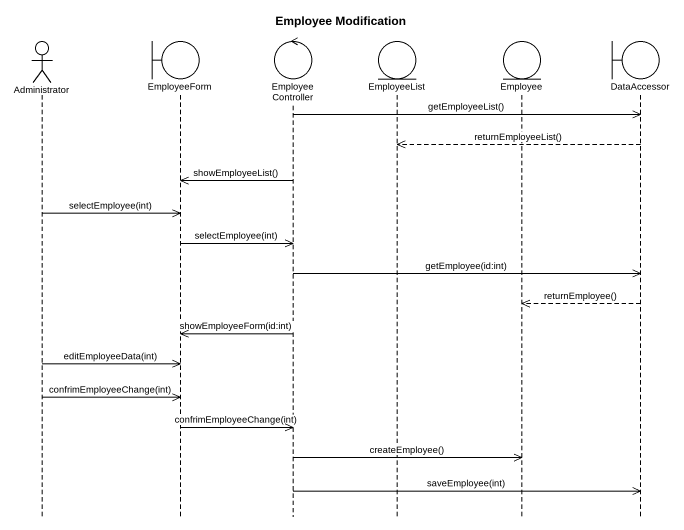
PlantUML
@startuml
title Employee Modification
hide footbox
actor Administrator
boundary EmployeeForm
control EmployeeController
entity EmployeeList
entity Employee
boundary DataAccessor

EmployeeController ->> DataAccessor : getEmployeeList()
DataAccessor -->> EmployeeList : returnEmployeeList()
EmployeeController ->> EmployeeForm : showEmployeeList()
Administrator ->> EmployeeForm : selectEmployee(int)
EmployeeForm ->> EmployeeController : selectEmployee(int)
EmployeeController ->> DataAccessor : getEmployee(id:int)
DataAccessor -->> Employee : returnEmployee()
EmployeeController ->> EmployeeForm : showEmployeeForm(id:int)
Administrator ->> EmployeeForm : editEmployeeData(int)
Administrator ->> EmployeeForm : confrimEmployeeChange(int)
EmployeeForm ->> EmployeeController : confrimEmployeeChange(int)
EmployeeController ->> Employee : createEmployee()
EmployeeController ->> DataAccessor : saveEmployee(int)
@enduml
